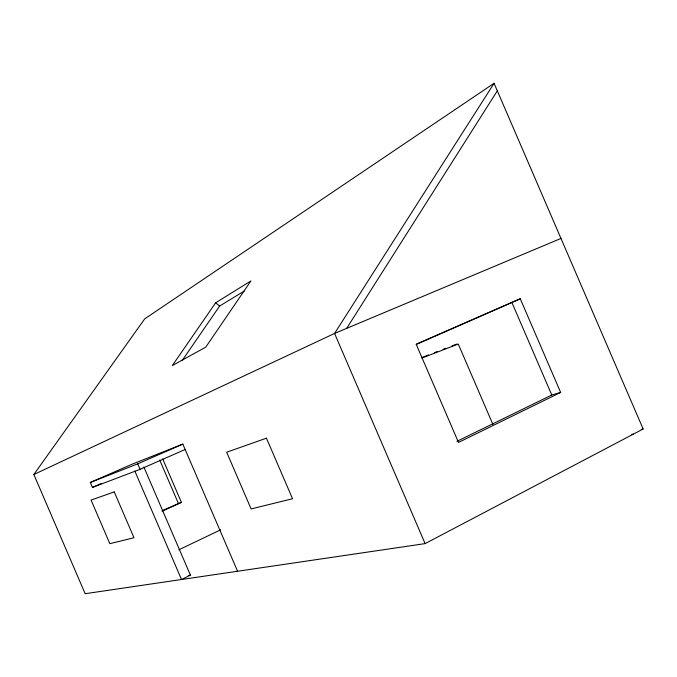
<?xml version="1.0" encoding="UTF-8"?>
<svg xmlns="http://www.w3.org/2000/svg" width="677" height="677" viewBox="0 0 677 677"><rect width="100%" height="100%" fill="white"/><g stroke="black" fill="none" stroke-linecap="round" stroke-linejoin="round"><path stroke-width="1.02" d="M346.683 328.362L497.324 90.853M494.066 83.288L334.565 333.448L33.85 474.509L85.15 593.712L425.122 543.614L643.15 428.99L494.066 83.288L144.7 318.884L33.85 474.509M182.35 360.282L219.627 306.063L244.482 290.924M215.633 302.788L172.305 365.588L205.766 347.132L250.922 280.93L215.633 302.788L219.627 306.063M456.899 441.362L551.78 395.004L560.649 392.432L520.266 298.777L416.177 344.212M560.649 392.432L458.507 442.428L416.27 344.432L520.266 298.777M143.905 467.105L190.423 575.145L181.521 579.512L134.85 471.09M178.914 549.766L220.651 529.812M162.082 510.72L181.402 502.359L162.675 458.862M162.209 511.186L181.402 502.359M237.576 571.244L182.832 444.104L131.913 464.278L90.312 482.464L92.444 487.415L140.088 469.313L185.143 449.477M92.444 487.415L101.144 483.59M90.312 482.464L137.736 463.847L182.832 444.104M560.971 238.431L334.565 333.448L425.122 543.614M421.737 357.574L428.541 354.951M434.38 352.7L437.291 351.575M443.13 349.324L446.05 348.198M451.881 345.947L456.747 344.068M421.864 358.065L458.261 344.043L492.924 424.462M641.263 429.421L643.15 428.99M631.582 434.507L633.46 434.084M188.333 575.467L190.423 575.145M511.787 302.255L551.78 395.004M159.696 460.005L178.322 503.248M137.736 463.847L140.088 469.313M114.244 491.9L91.082 500.075L109.852 543.682L133.978 537.75L114.244 491.9M266.459 438.18L226.677 452.219L251.108 508.935L292.549 498.737L266.459 438.18"/></g></svg>
